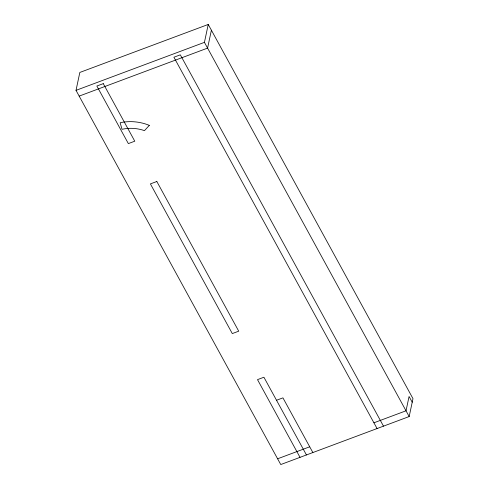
<?xml version="1.0" encoding="UTF-8"?>
<svg xmlns="http://www.w3.org/2000/svg" width="489" height="489" viewBox="0 0 489 489"><rect width="100%" height="100%" fill="white"/><g stroke="black" fill="none" stroke-linecap="round" stroke-linejoin="round"><path stroke-width="0.73" d="M76.021 90.349L79.829 72.445L208.241 24.45L412.979 398.651L409.171 416.555L280.759 464.55L76.021 90.349L204.433 42.354L208.241 24.45M211.389 30.208L207.581 48.111L79.169 96.107M276.523 400.259L282.942 397.863L312.862 452.551M277.611 458.792L309.714 446.793M373.92 422.796L406.023 410.797L409.067 396.475L412.215 402.233M204.433 42.354L409.171 416.555M383.492 426.151L180.325 54.835L173.907 57.231L377.068 428.553M306.444 454.953L263.919 377.233L257.501 379.635L300.026 457.349M149.316 125.361L144.469 130.642A35.599 30.642 12 0 0 122.005 129.316L120.153 122.733A43.301 37.274 12 0 1 149.316 125.361M103.277 83.631L96.859 86.027L128.356 143.601L134.775 141.199L103.277 83.631M156.828 181.498L150.404 183.895L232.299 333.577L238.724 331.175L156.828 181.498"/></g></svg>
